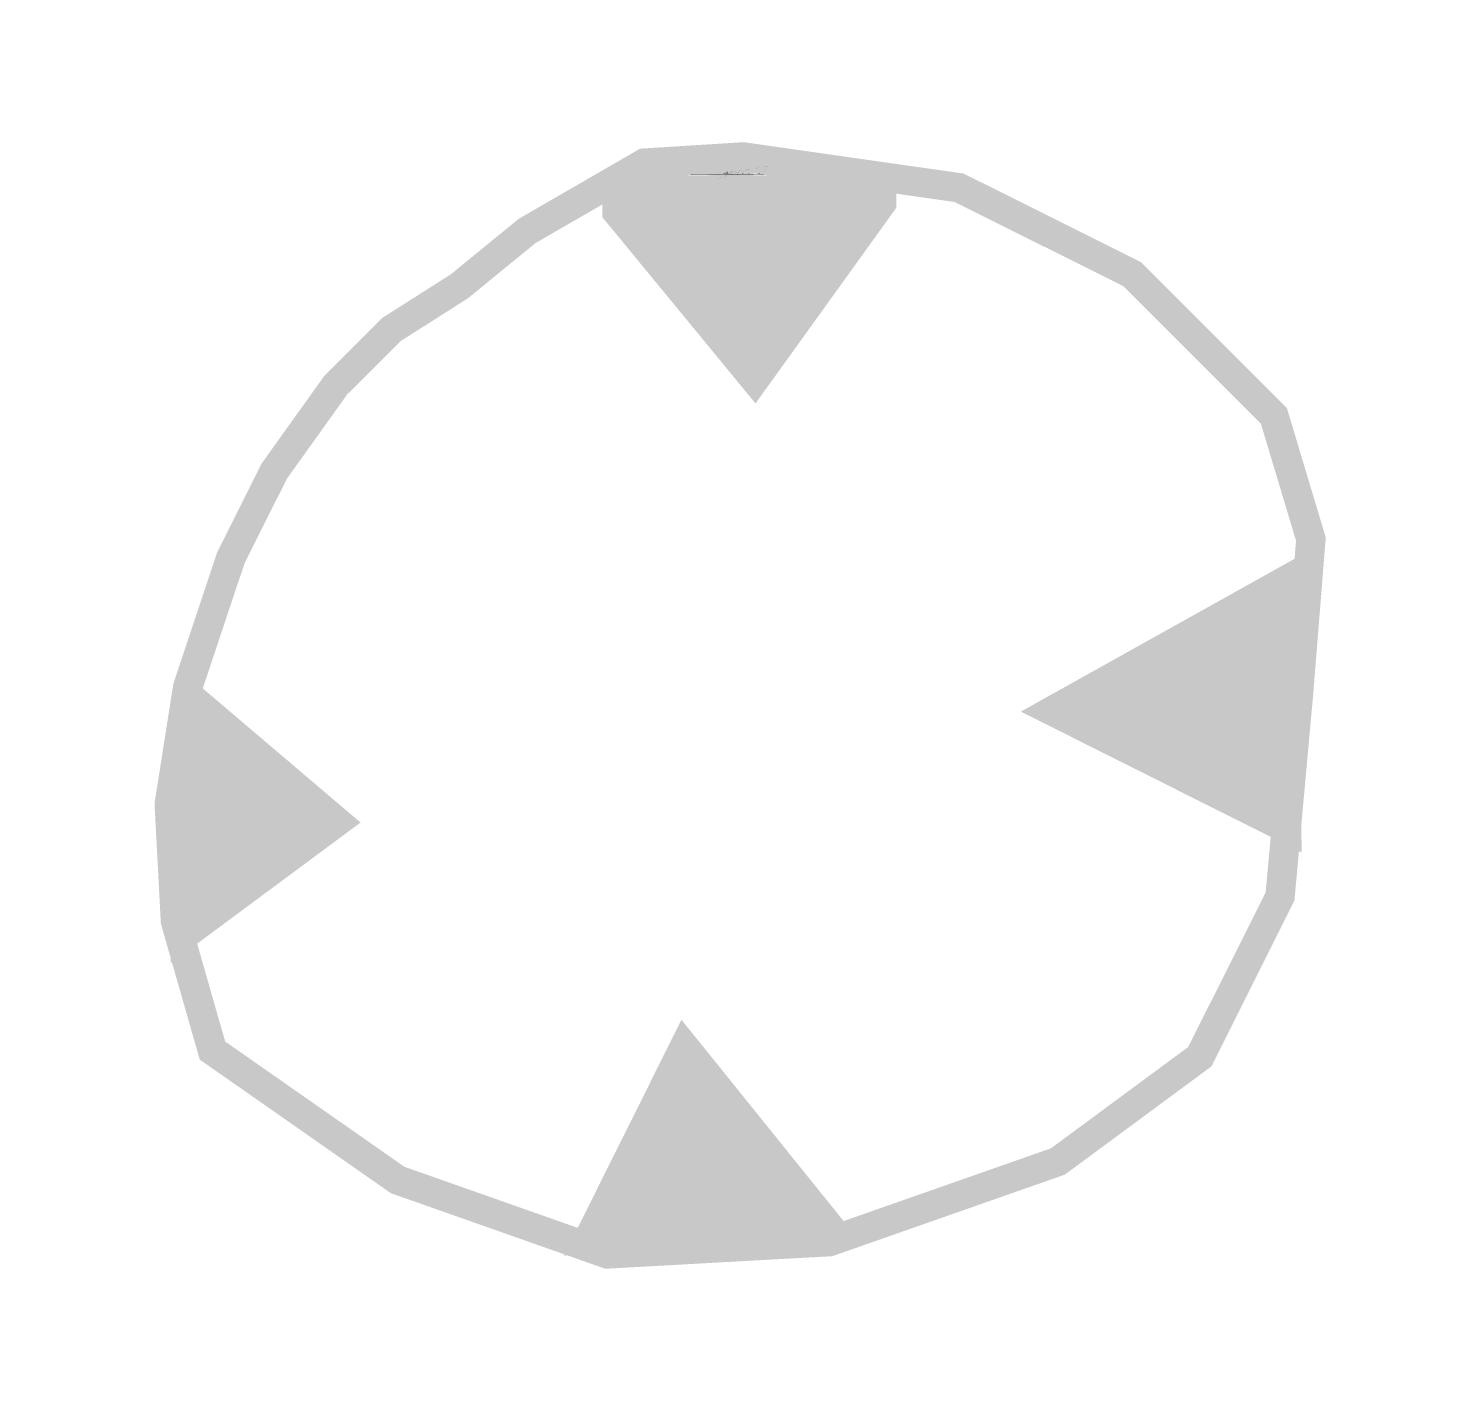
# Model space of a CAD drawing. Extents: x -0.41 to 4.41, y -0.29 to 4.32.
import ezdxf

# ---------------------------------------------------------------- set-up
doc = ezdxf.new("R2010")
doc.units = 0
doc.header["$MEASUREMENT"] = 0
doc.layers.get('0').update_dxf_attribs({"linetype": 'CONTINUOUS'})

msp = doc.modelspace()

# ---------------------------------------------------------------- linework, layer by layer
for points in [[(2.0653, 3.0427, 0, 1, 0), (2.0444, 3.692, 1, 1, 0), (2.0444, 3.8177, 1, 1, 0)], [(1.8603, 3.8243, 0.0001, 0.05, 0), (2.0593, 3.8277, 0.05, 0.05, 0)], [(2.9673, 1.9953, 0, 1, 0), (3.9111, 2.0162, 1, 1, 0)], [(0.7229, 1.6182, 0, 1, 0), (0.0937, 1.6392, 1, 1, 0)], [(1.8136, 0.9479, 0, 0.9674, 0), (1.8948, 0.1981, 0, 0.9674, 0)]]:
    msp.add_lwpolyline(points, format="xyseb")
for points, const_width in [([(0.4293, 2.8122), (0.2825, 2.519), (0.1356, 2.0791), (0.0727, 1.6811), (0.0937, 1.2831), (0.2195, 0.8432), (0.8488, 0.4033), (1.5619, 0.1519), (2.317, 0.1938), (3.0931, 0.4661), (3.5755, 0.8222), (3.8482, 1.3669), (3.9111, 2.0581), (3.9531, 2.5818), (3.8272, 3.0008), (3.3448, 3.4826), (2.7575, 3.7758), (2.0234, 3.8806), (1.6878, 3.8596), (1.2893, 3.6292), (1.0585, 3.4407), (0.8278, 3.294), (0.639, 3.1055), (0.4293, 2.8122)], 0.1), ([(1.8466, 3.8209), (2.0936, 3.8209), (2.1039, 3.8483), (1.9324, 3.8209), (1.9633, 3.8209), (2.0799, 3.8243), (1.9118, 3.8277), (1.9392, 3.8072), (2.0456, 3.838), (1.9633, 3.8175), (2.0353, 3.8346), (1.977, 3.8346), (1.9873, 3.8312), (1.9667, 3.8209), (1.9701, 3.8209), (1.9735, 3.8209), (1.9564, 3.8243), (1.9701, 3.8243), (1.9701, 3.8312), (1.9941, 3.8312)], 0.0001)]:
    msp.add_lwpolyline(points, dxfattribs=dict(const_width=const_width))

doc.saveas('drawing.dxf')
